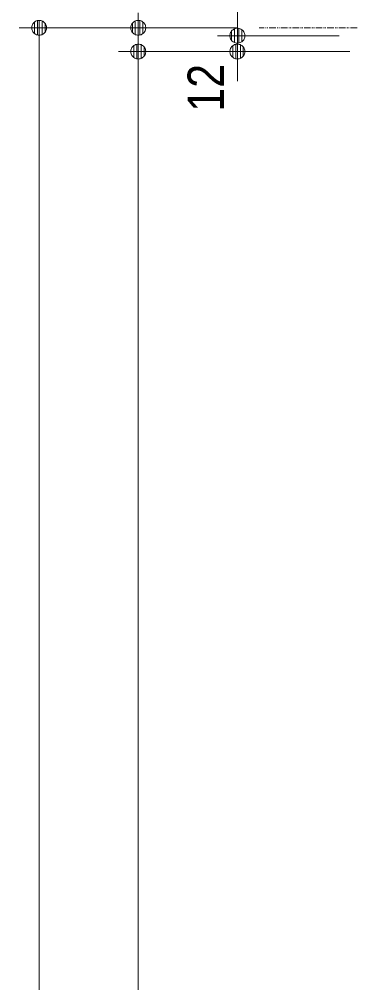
# Model space of a CAD drawing. Units: millimetres, scale not verified. Extents: x -4547 to 4547, y -2284 to 2284.
# Drawn here: x 105 to 356, y 32 to 760 of the extents above; entities that cross this region are included whole.
import ezdxf
from ezdxf.enums import TextEntityAlignment as Align

# ---------------------------------------------------------------- set-up
doc = ezdxf.new("R2010")
doc.units = ezdxf.units.MM
doc.header["$LTSCALE"] = 20
doc.linetypes.add('DOUBLE_CHAIN1', pattern=[8.8, 5, -1, 0.6, -0.6, 0.6, -1])
for name, color, linetype, lineweight in [('0-0_2寸法-2', 7, 'Continuous', 9), ('0-1_0', 7, 'Continuous', 9), ('0-2_2寸法-1', 7, 'Continuous', 9), ('0-4_3一般', 7, 'Continuous', 9)]:
    doc.layers.add(name, color=color, linetype=linetype, lineweight=lineweight)
doc.styles.add('ＭＳ Ｐゴシック', font='')
doc.styles.get('ＭＳ Ｐゴシック').set_extended_font_data('MS PGothic')

# ---------------------------------------------------------------- blocks, each defined once
blk = doc.blocks.new('_Dot')
at = {"layer": '0-1_0'}
for p, q in [((-10, 0), (-20, 0)), ((9.78, 2), (-9.78, 2)), ((7.99, 6), (-7.99, 6)), ((9.16, -3.98), (-9.16, -3.98)), ((6, -7.98), (-6, -7.98))]:
    blk.add_line(p, q, dxfattribs=at)
for points in [[(10, 0), (9.92, 1.25), (9.69, 2.49), (9.3, 3.68), (8.76, 4.82), (8.09, 5.88), (7.29, 6.85), (6.37, 7.71), (5.36, 8.44), (4.26, 9.05), (3.09, 9.51), (1.87, 9.82), (0.63, 9.98), (-0.63, 9.98), (-1.87, 9.82), (-3.09, 9.51), (-4.26, 9.05), (-5.36, 8.44), (-6.37, 7.71), (-7.29, 6.85), (-8.09, 5.88), (-8.76, 4.82), (-9.3, 3.68), (-9.69, 2.49), (-9.92, 1.25), (-10, 0), (0, 0)], [(-10, 0), (-9.92, -1.25), (-9.69, -2.49), (-9.3, -3.68), (-8.76, -4.82), (-8.09, -5.88), (-7.29, -6.85), (-6.37, -7.71), (-5.36, -8.44), (-4.26, -9.05), (-3.09, -9.51), (-1.87, -9.82), (-0.63, -9.98), (0.63, -9.98), (1.87, -9.82), (3.09, -9.51), (4.26, -9.05), (5.36, -8.44), (6.37, -7.71), (7.29, -6.85), (8.09, -5.88), (8.76, -4.82), (9.3, -3.68), (9.69, -2.49), (9.92, -1.25), (10, 0), (0, 0)]]:
    blk.add_lwpolyline(points, close=True, dxfattribs=at)
blk = doc.blocks.new('グループ-27')
at = {"layer": '0-4_3一般', "linetype": 'DOUBLE_CHAIN1'}
blk.add_line((50223.3, 15080), (32547, 15080), dxfattribs=at)
blk = doc.blocks.new('グループ-34')
at = {"layer": '0-4_3一般'}
blk.add_blockref('グループ-27', (0, 0), dxfattribs=at)

msp = doc.modelspace()

# ---------------------------------------------------------------- linework, layer by layer
at = {"layer": '0-0_2寸法-2'}
for p, q in [((270.31, 759.26), (270.31, 770.51)), ((270.22, 754), (180.31, 754)), ((195.31, 754), (195.31, 736)), ((347.31, 748), (255.31, 748)), ((270.31, 748), (270.31, 736)), ((255.31, 736), (180.31, 736)), ((355.31, 736), (255.31, 736)), ((195.31, 724.74), (195.31, 713.49)), ((270.31, 724.74), (270.31, 713.49))]:
    msp.add_line(p, q, dxfattribs=at)
at = {"layer": '0-2_2寸法-1'}
for p, q in [((180.31, 754), (105.27, 754)), ((120.27, 742.74), (120.27, -1584.74)), ((255.31, 736), (180.31, 736)), ((195.31, 724.74), (195.31, -1570.74))]:
    msp.add_line(p, q, dxfattribs=at)

# ---------------------------------------------------------------- block references
at = {"layer": '0-0_2寸法-2', "xscale": 0.5627563, "yscale": 0.5627563}
for p, rotation in [((195.31, 754), 270), ((270.31, 748), 270), ((195.31, 736), 90), ((270.31, 736), 90)]:
    msp.add_blockref('_Dot', p, dxfattribs=dict(at, rotation=rotation))
at = {"layer": '0-2_2寸法-1', "xscale": 0.5627563, "yscale": 0.5627563, "rotation": 90}
for p in [(120.27, 754), (195.31, 736)]:
    msp.add_blockref('_Dot', p, dxfattribs=at)
at = {"layer": '0-4_3一般', "xscale": 0.05, "yscale": 0.05}
msp.add_blockref('グループ-34', (-1340.62, 0), dxfattribs=at)

# ---------------------------------------------------------------- texts
at = {"layer": '0-0_2寸法-2', "style": 'ＭＳ Ｐゴシック', "width": 0.9}
msp.add_text('12', height=27.57, rotation=90, dxfattribs=at).set_placement((268.45, 690.55), align=Align.BOTTOM_LEFT)

doc.saveas('drawing.dxf')
